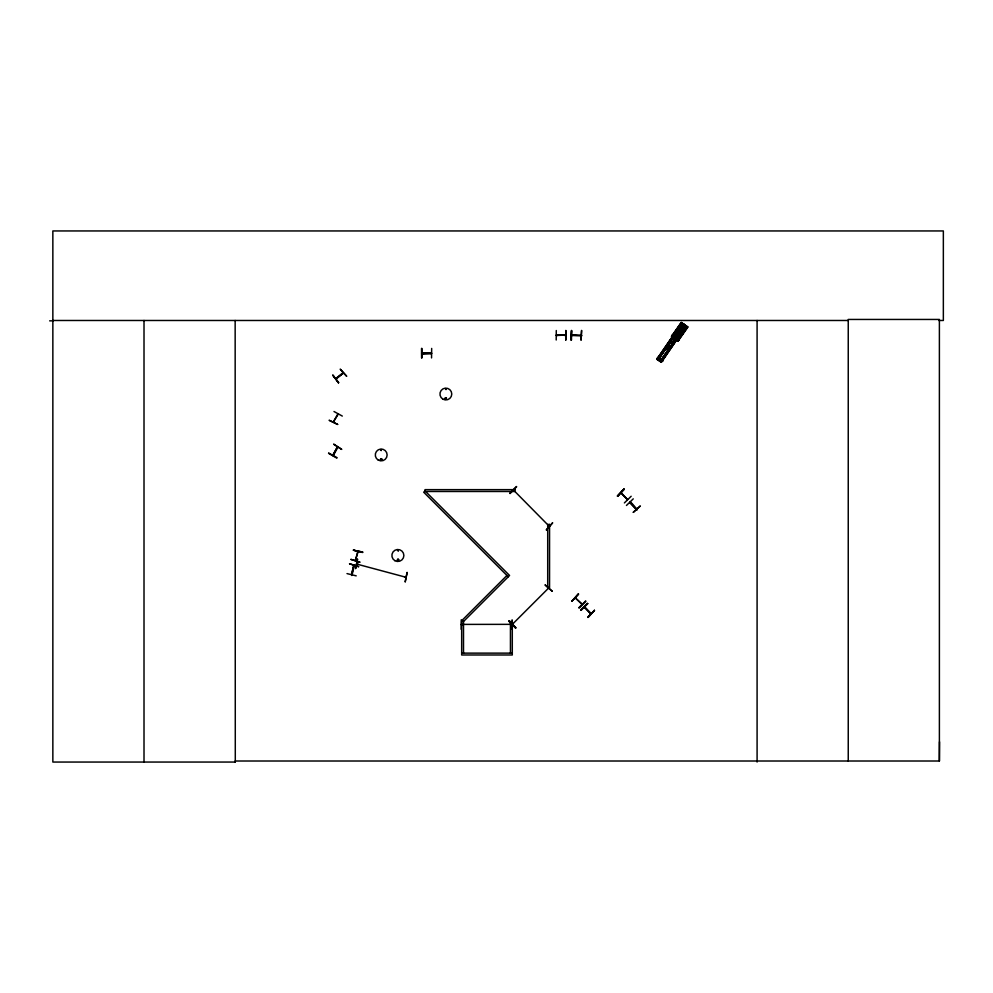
<?xml version="1.0" encoding="UTF-8"?>
<svg xmlns="http://www.w3.org/2000/svg" width="993" height="993" viewBox="0 0 993 993"><rect width="100%" height="100%" fill="white"/><g stroke="black" fill="none" stroke-linecap="round" stroke-linejoin="round"><path stroke-width="1.49" d="M938.708 320.478L943.35 320.478L943.35 230.947L52.852 230.947L52.852 762.053L235.291 762.053L235.167 761.01L939.39 761.01L939.527 741.808M343.243 373.058L342.56 373.691M343.23 373.145L335.969 378.941M353.856 565.439L351.423 574.587L352.167 573.644M354.004 566.606C354.451 558.649 348.617 590.984 354.278 565.538M358.175 551.5L355.407 560.325M337.347 447.967C339.916 440.867 326.027 469.267 337.881 447.198M548.893 525.384L549.228 526.253M627.526 499.665L621.27 492.863M584.517 606.86L584.976 607.853M630.543 503.066C627.452 496.848 647.25 521.933 629.81 502.458M635.83 508.354L636.749 508.751M380.294 459.387C383 456.929 381.213 461.77 380.468 459.821M381.858 459.387C379.947 461.137 381.238 457.711 381.697 459.114M398.503 560.089C397.411 557.582 396.989 562.075 398.441 559.928M398.801 559.928C396.083 562.386 397.883 557.545 398.615 559.493M444.938 398.466C447.657 395.475 445.857 401.929 445.125 398.044M446.428 398.466C444.355 400.415 446.316 396.083 446.267 398.863M350.976 559.369L360.037 562.237L350.951 559.444M355.432 560.437L357.803 551.351M356.946 564.235L357.89 564.036M356.214 575.853L347.004 573.594M362.668 552.12L353.371 550.196L362.681 552.071M582.283 604.203L575.369 597.985M620.861 492.987L627.539 499.616M584.207 607.157L590.872 613.897M591.17 613.587L590.425 612.83M338.265 414.118L333.412 421.938L337.856 413.895M332.804 455.117L337.359 447.123M398.33 550.817L397.51 550.196L398.218 550.892M511.122 624.721L512.078 624.386L511.221 624.771M422.062 353.011L423.117 353.011M430.453 353.446C437.317 351.423 406.795 355.184 431.347 353.446M556.279 335.1L557.396 335.522M564.707 335.522L565.762 335.1L556.303 335.473M571.67 335.423C596.495 336.937 567.76 333.263 572.688 335.522M333.996 411.512L342.312 416.079M337.645 424.421L329.105 420.25L337.645 424.433M333.611 454.372L332.754 455.204M337.012 457.661L328.72 453.019M512.487 624.088L513.369 623.827M656.857 359.218L671.38 338.017L675.91 341.096L661.375 362.296L657.155 359.404M656.944 359.28L671.467 338.079M657.18 359.441L671.678 338.216M657.366 359.565L671.901 338.365M657.44 359.615L671.988 338.427M657.701 359.801L672.137 338.539M657.912 359.938L672.41 338.712L657.949 359.962M671.901 340.202L658.123 360.087L656.845 359.205M658.52 360.335L659.712 361.154M660.879 360.111L674.632 340.214M674.806 340.338L660.308 361.564L674.88 340.388M660.593 361.762L674.297 341.815M660.767 361.874L675.302 340.673M660.854 361.936L675.389 340.736M661.102 362.11L675.563 340.86M661.276 362.222L675.811 341.033M671.628 336.59L681.446 322.539M671.752 336.677L681.657 322.688M671.901 336.788L681.769 322.762M672.137 336.95L681.955 322.886M672.298 337.061L682.092 322.986M672.509 337.186L673.304 337.744M673.49 337.881L683.358 323.855M673.726 338.042L683.519 323.966M673.887 338.154L683.68 324.09M673.999 338.241L683.842 324.202M674.173 338.352L684.053 324.339M674.346 338.476L684.239 324.475L681.248 322.402L671.405 336.428L674.408 338.514M684.934 324.984L675.252 339.134L685.12 325.108M675.575 339.358L685.431 325.332M675.637 339.407L685.604 325.443L675.799 339.519M675.985 339.643L685.815 325.605M676.183 339.767L676.978 340.326M677.263 339.258L676.618 339.631M677.176 340.462L687.069 326.461M677.338 340.574L687.243 326.585M677.574 340.736L687.355 326.66M677.673 340.81L687.516 326.771M677.871 340.947L687.69 326.896M336.776 378.37L335.783 378.556L342.92 372.772M461.261 624.398L511.879 624.349M461.36 624.386L462.217 624.386M581.054 335.1L580.024 335.473M581.972 604.402L575.406 597.947M510.079 493.583L516.658 486.744M509.744 493.248L516.41 486.496M546.361 529.852L552.679 522.765L546.386 529.89M617.298 495.917L623.964 489.164M617.547 496.165L624.225 489.412M631.163 496.264L624.398 502.917M545.169 585.026L552.294 591.319L545.219 584.976M548.359 588.315L512.5 624.175M571.98 600.939L578.646 594.186M578.832 607.704L585.597 601.038M579.18 608.039L585.845 601.286M506.951 575.468L462.204 620.203L463.508 621.506L463.508 653.133M626.459 505.462L633.261 498.846M633.36 512.363L640.348 505.934L633.261 512.276M580.644 610L587.36 603.285M584.641 606.971L590.872 613.748M587.794 617.149L594.509 610.434M338.452 382.826L332.866 375.143L338.489 382.801M336.143 378.854L343.392 373.02M346.619 376.161L340.214 369.135L346.582 376.186M445.596 388.66L445.994 389.604L445.733 388.648M405.132 576.66L405.777 576.821M513.071 623.53L512.909 624.299M513.53 490.095L549.166 526.191M556.477 335.051L565.563 335.051M381.213 450.549L381.349 449.531L381.089 450.487M659.526 360.596L660.134 359.838M461.236 619.818L461.162 629.301M462.217 624.721L461.261 624.721M512.103 629.301L512.115 619.806M49.65 320.851L52.852 320.838M52.852 320.478L848.245 320.478M556.279 330.52L556.204 340.003M565.762 330.52L565.762 340.003M571.037 340.003L571.571 330.52L571.087 340.003M421.529 348.431L421.578 357.927M431.558 353.347L422.162 353.347L431.558 353.446M431.545 357.927L431.682 348.431M461.671 653.133L512.289 653.133M431.347 352.962L422.062 353.347M353.384 550.122L362.569 552.518M404.859 577.032L405.777 577.218L356.785 564.086L357.716 564.334M328.546 453.329L336.764 458.071M670.201 340.376L674.123 343.057M669.22 341.803L673.13 344.497M667.743 343.963L671.665 346.644M666.427 345.862L670.349 348.555M664.95 348.022L668.872 350.703M658.632 357.244L662.542 359.938M657.552 357.418L662.778 361.005M657.44 357.579L662.666 361.167M680.453 323.966L683.047 325.778M684.115 326.536L686.709 328.348M679.783 324.91L682.377 326.734M683.457 327.491L686.039 329.304M678.79 326.337L681.372 328.149M682.452 328.906L685.046 330.731M677.896 327.603L680.49 329.415M681.558 330.173L684.152 331.997M676.891 329.018L679.485 330.843M680.565 331.6L683.159 333.412M672.609 335.137L675.203 336.95M676.283 337.707L678.864 339.532M675.352 337.657L671.901 335.237L675.277 337.769M675.563 337.806L679.026 340.227M675.488 337.918L678.939 340.338M548.781 525.347L549.352 525.856M509.148 621.047L515.901 627.713M508.9 621.295L515.652 627.973M629.835 502.508L636.439 509.111M587.695 603.632L580.992 610.347M584.529 606.946L591.183 613.525M508.255 576.772L423.701 492.218L425.004 490.914L509.558 575.468L463.508 621.506L461.671 621.506L461.671 654.983L512.289 654.983L512.289 621.506L510.439 621.506L510.439 653.133M332.804 375.18L338.762 382.578M939.39 761.01L939.39 319.448L848.245 319.448L848.245 761.01M757.088 320.478L757.088 762.053M571.496 330.52L571.496 340.003M565.836 330.52L565.836 340.003M421.926 348.431L421.926 357.927M235.155 320.478L235.291 762.053M144.01 320.478L144.01 762.053M666.651 347.935C667.631 352.043 670.002 345.341 666.651 347.935M678.033 328.981C678.653 331.736 680.279 327.28 678.033 328.981M681.695 331.55C682.315 334.306 683.941 329.85 681.695 331.55M349.561 563.776L358.61 566.668L349.561 563.776M357.517 559.208L355.631 568.517L357.517 559.208M407.105 572.489L405.218 581.799L407.105 572.489M333.797 444.231L341.766 449.419L333.772 444.268M684.922 324.972L675.066 339.01L678.07 341.096L687.926 327.057L684.922 324.972M623.939 489.127L617.646 496.252L623.939 489.127M509.235 620.96L515.628 627.998L509.198 620.997M578.373 593.913L572.08 601.038L578.373 593.913M587.608 603.533L580.893 610.248L587.657 603.583M594.41 610.347L588.067 617.423L594.41 610.347M581.588 330.52L581.054 340.003L581.588 330.52M514.933 489.648L425.004 489.648L425.004 491.485L514.933 491.485L514.933 489.648M549.551 524.441L547.702 524.441L547.702 587.707L549.551 587.707L549.551 524.441M394.879 560.685A6.008 6.008 0 0 0 403.878 555.484A6.008 6.008 0 0 0 394.879 550.283A6.008 6.008 0 0 0 394.879 560.685M378.246 460.082A5.921 5.921 0 0 0 387.133 454.955A5.921 5.921 0 0 0 378.246 449.829A5.921 5.921 0 0 0 378.246 460.082M442.903 399.161A5.921 5.921 0 0 0 451.778 394.035A5.921 5.921 0 0 0 442.903 388.908A5.921 5.921 0 0 0 442.903 399.161"/></g></svg>
